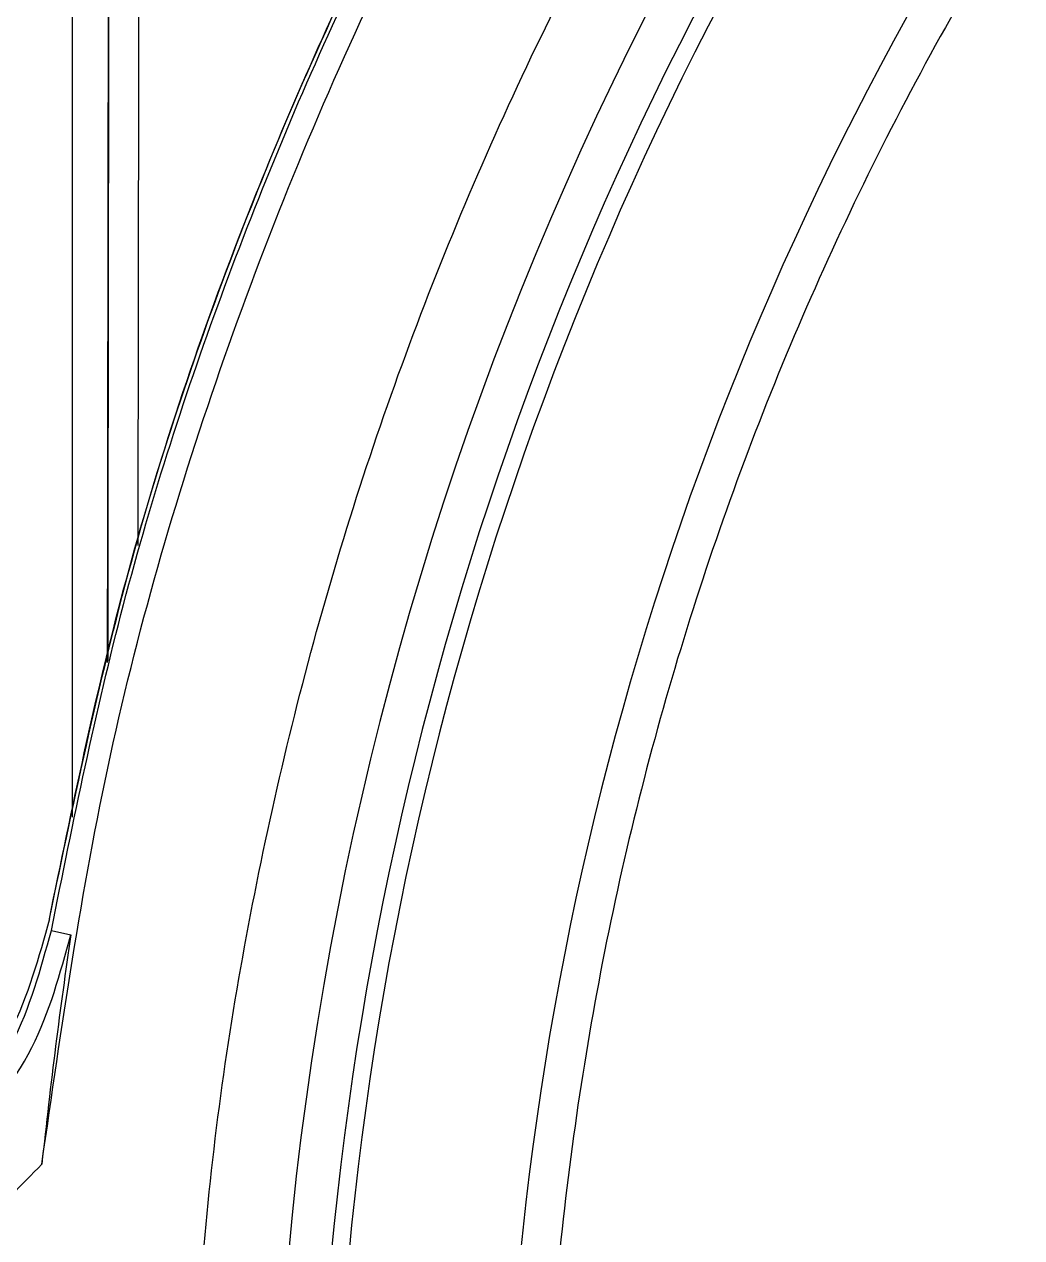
# Model space of a CAD drawing. Header units: millimetres. Extents: x 2016 to 4452, y 736 to 2459.
# Drawn here: x 2626.99 to 2653.6, y 2231.95 to 2264.34 of the extents above; entities that cross this region are included whole.
import ezdxf

# ---------------------------------------------------------------- set-up
doc = ezdxf.new("R2010")
doc.units = ezdxf.units.MM

msp = doc.modelspace()

# ---------------------------------------------------------------- linework, layer by layer
at = {"color": 7, "linetype": 'Continuous', "lineweight": 25}
for p, q in [((2627.662, 2240.46), (2627.662, 2240.46)), ((2627.714, 2240.156), (2628.231, 2240.037))]:
    msp.add_line(p, q, dxfattribs=at)
for radius, start, end in [(91.48, 295.79271, 180), (90.341, 353.64897, 186.35103), (89.875, 353.64897, 186.35103), (85.319, 353.33017, 186.66983)]:
    msp.add_arc((2725.133, 2223.127), radius, start, end, dxfattribs=at)
for points in [[(2627.46, 2233.917), (2627.984, 2237.569), (2629.032, 2244.872), (2632.152, 2255.515), (2636.36, 2265.758), (2641.715, 2275.459), (2648.12, 2284.498), (2655.501, 2292.76), (2663.763, 2300.142), (2672.802, 2306.546), (2682.503, 2311.902), (2692.746, 2316.11), (2703.389, 2319.229), (2710.692, 2320.277), (2714.344, 2320.801)], [(2627.662, 2240.46), (2628.349, 2243.754), (2629.722, 2250.343), (2633.042, 2259.895), (2637.246, 2269.078), (2642.382, 2277.781), (2648.371, 2285.918), (2655.159, 2293.403), (2662.672, 2300.158), (2670.834, 2306.113), (2679.559, 2311.211), (2688.761, 2315.376), (2698.327, 2318.655), (2704.921, 2320), (2708.218, 2320.672)], [(2631.393, 2223.128), (2631.48, 2226.196), (2631.654, 2232.331), (2633.057, 2241.445), (2635.282, 2250.383), (2638.39, 2259.058), (2642.329, 2267.388), (2647.066, 2275.291), (2652.555, 2282.692), (2658.742, 2289.519), (2665.57, 2295.707), (2672.97, 2301.195), (2680.874, 2305.933), (2689.203, 2309.871), (2697.878, 2312.979), (2706.816, 2315.204), (2715.931, 2316.607), (2722.066, 2316.781), (2725.133, 2316.868)], [(2725.133, 2307.414), (2722.171, 2307.323), (2716.245, 2307.143), (2707.456, 2305.688), (2698.863, 2303.383), (2690.562, 2300.168), (2682.645, 2296.102), (2675.2, 2291.224), (2668.31, 2285.59), (2662.051, 2279.263), (2656.493, 2272.311), (2651.697, 2264.813), (2647.717, 2256.852), (2644.599, 2248.516), (2642.37, 2239.898), (2641.078, 2231.095), (2640.654, 2222.197), (2641.163, 2216.29), (2641.417, 2213.337)], [(2627.714, 2240.156), (2628.302, 2243.07), (2629.477, 2248.897), (2632.23, 2257.392), (2635.677, 2265.621), (2639.878, 2273.492), (2644.723, 2280.992), (2648.497, 2285.585), (2650.384, 2287.882)], [(2627.662, 2240.46), (2627.38, 2239.432), (2626.816, 2237.376), (2624.799, 2234.843), (2622.161, 2232.965), (2620.078, 2232.512), (2619.036, 2232.285)]]:
    msp.add_open_spline(points, degree=3, dxfattribs=at)
for points, knots in [([(2628.274, 2243.175), (2628.274, 2244.432), (2628.274, 2248.255), (2628.274, 2253.182), (2628.274, 2259.221), (2628.274, 2263.882), (2628.274, 2269.454), (2628.274, 2273.694), (2628.274, 2278.671), (2628.274, 2283.316), (2628.274, 2287.464), (2628.274, 2291.201), (2628.274, 2293.856), (2628.274, 2296.728), (2628.274, 2298.649), (2628.274, 2300.75), (2628.274, 2301.552), (2628.274, 2302.114)], [0, 0, 0, 0, 0.041991, 0.127821, 0.170695, 0.256527, 0.299401, 0.385233, 0.428107, 0.513939, 0.599771, 0.642645, 0.728477, 0.77135, 0.857181, 0.900055, 1, 1, 1, 1]), ([(2630.086, 2301.127), (2630.086, 2301.061), (2630.086, 2300.93), (2630.085, 2299.881), (2630.084, 2298.506), (2630.082, 2297.088), (2630.081, 2295.877), (2630.079, 2294.52), (2630.077, 2293.022), (2630.075, 2291.388), (2630.072, 2289.081), (2630.068, 2285.843), (2630.062, 2281.34), (2630.056, 2276.034), (2630.047, 2269.893), (2630.038, 2262.877), (2630.029, 2256.333), (2630.023, 2251.995), (2630.021, 2250.43)], [0, 0, 0, 0, 0.077148, 0.153713, 0.229695, 0.267477, 0.305113, 0.342602, 0.379946, 0.417144, 0.454196, 0.525129, 0.600563, 0.680497, 0.764931, 0.853864, 0.947295, 1, 1, 1, 1]), ([(2629.285, 2300.221), (2629.285, 2299.96), (2629.284, 2299.425), (2629.282, 2297.399), (2629.279, 2294.545), (2629.274, 2290.876), (2629.268, 2286.205), (2629.261, 2280.488), (2629.252, 2273.711), (2629.243, 2266.574), (2629.233, 2259.358), (2629.225, 2253.153), (2629.219, 2249.025), (2629.217, 2247.356)], [0, 0, 0, 0, 0.094145, 0.193435, 0.281386, 0.373015, 0.468324, 0.567312, 0.66998, 0.77633, 0.858534, 0.942811, 1, 1, 1, 1]), ([(2629.273, 2299.782), (2629.273, 2299.759), (2629.273, 2299.722), (2629.273, 2299.644), (2629.273, 2299.548), (2629.273, 2299.419), (2629.272, 2299.289), (2629.272, 2299.153), (2629.272, 2298.971), (2629.272, 2298.663), (2629.271, 2298.332), (2629.271, 2298.036), (2629.271, 2297.85), (2629.271, 2297.643), (2629.27, 2297.413), (2629.27, 2297.16), (2629.269, 2296.333), (2629.267, 2294.785), (2629.264, 2292.275), (2629.261, 2289.783), (2629.258, 2287.489), (2629.256, 2285.537), (2629.254, 2284.032), (2629.253, 2283.094), (2629.252, 2282.639), (2629.252, 2282.506), (2629.252, 2282.464), (2629.252, 2282.448), (2629.252, 2282.443), (2629.252, 2282.441), (2629.252, 2282.44), (2629.252, 2282.44), (2629.252, 2282.44), (2629.252, 2282.44), (2629.252, 2282.44), (2629.252, 2282.44), (2629.251, 2282.218), (2629.251, 2281.649), (2629.249, 2280.566), (2629.248, 2279.197), (2629.246, 2277.85), (2629.244, 2276.823), (2629.243, 2276.02), (2629.242, 2275.141), (2629.241, 2274.051), (2629.239, 2272.925), (2629.238, 2271.966), (2629.237, 2271.007), (2629.235, 2269.946), (2629.234, 2268.683), (2629.232, 2267.557), (2629.231, 2266.506), (2629.229, 2265.462), (2629.228, 2264.399), (2629.227, 2263.282), (2629.225, 2262.07), (2629.223, 2260.502), (2629.22, 2258.785), (2629.218, 2257.116), (2629.216, 2255.72), (2629.215, 2254.444), (2629.212, 2252.651), (2629.21, 2251.019), (2629.208, 2249.615), (2629.207, 2249.019), (2629.207, 2248.422), (2629.206, 2248.019), (2629.206, 2247.796), (2629.206, 2247.716), (2629.205, 2247.547), (2629.205, 2247.397), (2629.205, 2247.305)], [0, 0, 0, 0, 0.012731, 0.019932, 0.032651, 0.047597, 0.059828, 0.067378, 0.080831, 0.100684, 0.128346, 0.136881, 0.145952, 0.155559, 0.165701, 0.176379, 0.187593, 0.265595, 0.333484, 0.391258, 0.438913, 0.476448, 0.50386, 0.521149, 0.525997, 0.527472, 0.528021, 0.5282, 0.528267, 0.528294, 0.528305, 0.52831, 0.528312, 0.528313, 0.528313, 0.528314, 0.528314, 0.539711, 0.557422, 0.582649, 0.606451, 0.62101, 0.630079, 0.642964, 0.660519, 0.678211, 0.691797, 0.70145, 0.718725, 0.736001, 0.753277, 0.764234, 0.777989, 0.794543, 0.80571, 0.821168, 0.840916, 0.864954, 0.885085, 0.902226, 0.915656, 0.931077, 0.966336, 0.973263, 0.980189, 0.987116, 0.994043, 0.994137, 0.994848, 0.996798, 1, 1, 1, 1]), ([(2627.662, 2240.46), (2628.269, 2243.417), (2629.468, 2249.265), (2632.236, 2257.689), (2635.596, 2265.674), (2640.006, 2273.933), (2644.69, 2281.228), (2648.492, 2285.638), (2649.906, 2287.277)], [0, 0, 0, 0, 0.1724649, 0.3411658, 0.5061024, 0.6672745, 0.8762679, 1, 1, 1, 1]), ([(2619.063, 2231.954), (2620.109, 2232.18), (2622.197, 2232.632), (2624.845, 2234.511), (2626.867, 2237.056), (2627.431, 2239.122), (2627.714, 2240.156)], [0, 0, 0, 0, 0.2500652, 0.4994456, 0.7493864, 1, 1, 1, 1]), ([(2619.313, 2231.804), (2619.954, 2231.901), (2621.177, 2232.085), (2622.657, 2232.687), (2623.745, 2233.303), (2624.512, 2233.845), (2625.799, 2234.94), (2627.379, 2236.898), (2627.951, 2239.005), (2628.231, 2240.037)], [0, 0, 0, 0, 0.149059, 0.284486, 0.365253, 0.437407, 0.500452, 0.755467, 1, 1, 1, 1]), ([(2628.231, 2240.037), (2628.094, 2239.065), (2627.821, 2237.132), (2627.58, 2234.985), (2627.46, 2233.917)], [0, 0, 0, 0, 0.502443, 1, 1, 1, 1]), ([(2627.46, 2233.917), (2626.926, 2233.365), (2625.861, 2232.263), (2623.904, 2231.044), (2621.776, 2230.157), (2620.261, 2229.928), (2619.501, 2229.814)], [0, 0, 0, 0, 0.250755, 0.499989, 0.749233, 1, 1, 1, 1])]:
    msp.add_open_spline(points, degree=3, knots=knots, dxfattribs=at)

doc.saveas('drawing.dxf')
